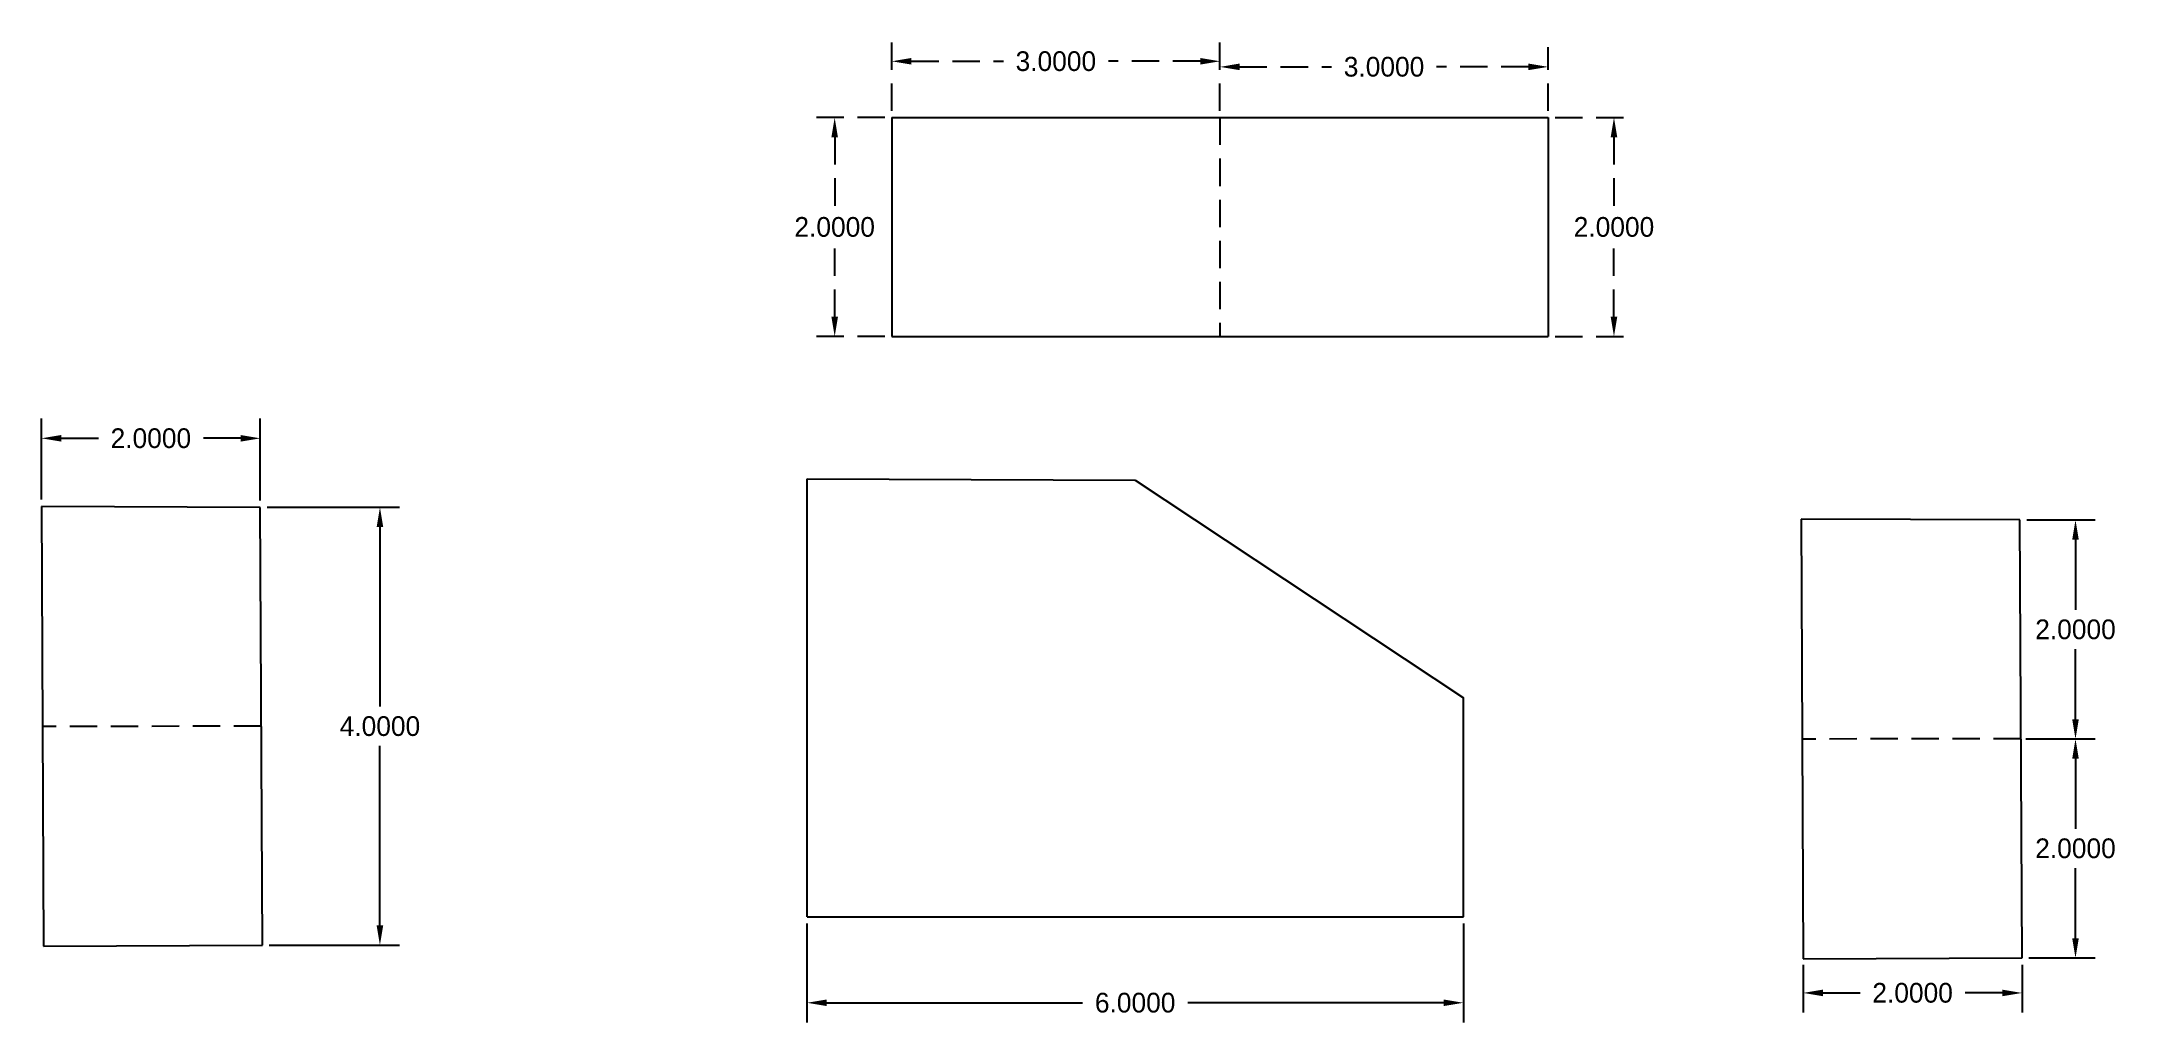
# Model space of a CAD drawing. Header units: inches. Extents: x 18.8 to 37.7, y 27.2 to 36.2.
import ezdxf

# ---------------------------------------------------------------- set-up
doc = ezdxf.new("R2010")
doc.units = ezdxf.units.IN
doc.header["$MEASUREMENT"] = 0
doc.linetypes.add('HIDDEN', pattern=[0.375, 0.25, -0.125])
doc.dimstyles.get("Standard").update_dxf_attribs({"dimtxt": 0.18, "dimasz": 0.18, "dimexe": 0.18, "dimexo": 0.0625, "dimgap": 0.09, "dimtad": 0, "dimtih": 1, "dimtoh": 1, "dimdec": 4, "dimzin": 0, "dimdsep": 46, "dimtxsty": 'Standard', "dimcen": 0.09, "dimadec": 0, "dimazin": 0, "dimtfac": 1, "dimtdec": 4, "dimtofl": 0, "dimtmove": 0, "dimatfit": 3, "dimfxl": 1, "dimtolj": 1, "dimtzin": 0, "dimarcsym": 0})

# ---------------------------------------------------------------- blocks, each defined once
blk = doc.blocks.new('*D1')
at = {"color": 0, "linetype": 'HIDDEN', "lineweight": -2}
for p, q in [((26.536, 35.575), (26.536, 36.207)), ((29.536, 35.575), (29.536, 36.207)), ((26.716, 36.027), (27.556, 36.027)), ((29.356, 36.027), (28.516, 36.027))]:
    blk.add_line(p, q, dxfattribs=at)
at = {"color": 0, "linetype": 'HIDDEN'}
for points in [[(26.716, 36.057), (26.716, 35.997), (26.536, 36.027)], [(29.356, 36.057), (29.356, 35.997), (29.536, 36.027)]]:
    blk.add_solid(points, dxfattribs=at)
at = {"layer": 'Defpoints', "color": 0, "linetype": 'HIDDEN'}
for p in [(26.536, 36.027), (26.536, 35.513), (29.536, 35.513)]:
    blk.add_point(p, dxfattribs=at)
at = {"color": 0, "linetype": 'HIDDEN', "insert": (28.036, 36.027), "char_height": 0.18, "attachment_point": 5}
blk.add_mtext('\\A1;3.0000', dxfattribs=at)
blk = doc.blocks.new('*D2')
at = {"color": 0, "linetype": 'HIDDEN', "lineweight": -2}
for p, q in [((29.536, 35.575), (29.536, 36.156)), ((32.536, 35.575), (32.536, 36.156)), ((29.716, 35.976), (30.556, 35.976)), ((32.356, 35.976), (31.516, 35.976))]:
    blk.add_line(p, q, dxfattribs=at)
at = {"color": 0, "linetype": 'HIDDEN'}
for points in [[(29.716, 36.006), (29.716, 35.946), (29.536, 35.976)], [(32.356, 36.006), (32.356, 35.946), (32.536, 35.976)]]:
    blk.add_solid(points, dxfattribs=at)
at = {"layer": 'Defpoints', "color": 0, "linetype": 'HIDDEN'}
for p in [(32.536, 35.976), (29.536, 35.513), (32.536, 35.513)]:
    blk.add_point(p, dxfattribs=at)
at = {"color": 0, "linetype": 'HIDDEN', "insert": (31.036, 35.976), "char_height": 0.18, "attachment_point": 5}
blk.add_mtext('\\A1;3.0000', dxfattribs=at)
blk = doc.blocks.new('*D3')
at = {"color": 0, "linetype": 'HIDDEN', "lineweight": -2}
for p, q in [((26.474, 35.513), (25.834, 35.513)), ((26.014, 35.333), (26.014, 34.693)), ((26.014, 33.693), (26.014, 34.333)), ((26.474, 33.513), (25.834, 33.513))]:
    blk.add_line(p, q, dxfattribs=at)
at = {"color": 0, "linetype": 'HIDDEN'}
for points in [[(25.984, 35.333), (26.044, 35.333), (26.014, 35.513)], [(25.984, 33.693), (26.044, 33.693), (26.014, 33.513)]]:
    blk.add_solid(points, dxfattribs=at)
at = {"layer": 'Defpoints', "color": 0, "linetype": 'HIDDEN'}
for p in [(26.014, 35.513), (26.536, 35.513), (26.536, 33.513)]:
    blk.add_point(p, dxfattribs=at)
at = {"color": 0, "linetype": 'HIDDEN', "insert": (26.014, 34.513), "char_height": 0.18, "attachment_point": 5}
blk.add_mtext('\\A1;2.0000', dxfattribs=at)
blk = doc.blocks.new('*D4')
at = {"color": 0, "linetype": 'HIDDEN', "lineweight": -2}
for p, q in [((32.599, 35.513), (33.318, 35.513)), ((33.138, 35.333), (33.138, 34.693)), ((33.138, 33.693), (33.138, 34.333)), ((32.599, 33.513), (33.318, 33.513))]:
    blk.add_line(p, q, dxfattribs=at)
at = {"color": 0, "linetype": 'HIDDEN'}
for points in [[(33.108, 35.333), (33.168, 35.333), (33.138, 35.513)], [(33.108, 33.693), (33.168, 33.693), (33.138, 33.513)]]:
    blk.add_solid(points, dxfattribs=at)
at = {"layer": 'Defpoints', "color": 0, "linetype": 'HIDDEN'}
for p in [(32.536, 35.513), (33.138, 35.513), (32.536, 33.513)]:
    blk.add_point(p, dxfattribs=at)
at = {"color": 0, "linetype": 'HIDDEN', "insert": (33.138, 34.513), "char_height": 0.18, "attachment_point": 5}
blk.add_mtext('\\A1;2.0000', dxfattribs=at)
blk = doc.blocks.new('*D5')
at = {"color": 0, "lineweight": -2}
for p, q in [((20.826, 31.953), (22.037, 31.953)), ((21.857, 31.773), (21.857, 30.133)), ((21.857, 28.133), (21.857, 29.773)), ((20.845, 27.953), (22.037, 27.953))]:
    blk.add_line(p, q, dxfattribs=at)
at = {"color": 0}
for points in [[(21.827, 31.773), (21.887, 31.773), (21.857, 31.953)], [(21.827, 28.133), (21.887, 28.133), (21.857, 27.953)]]:
    blk.add_solid(points, dxfattribs=at)
at = {"layer": 'Defpoints', "color": 0}
for p in [(20.763, 31.953), (20.782, 27.953), (21.857, 27.953)]:
    blk.add_point(p, dxfattribs=at)
at = {"color": 0, "insert": (21.857, 29.953), "char_height": 0.18, "attachment_point": 5}
blk.add_mtext('\\A1;4.0000', dxfattribs=at)
blk = doc.blocks.new('*D6')
at = {"color": 0, "lineweight": -2}
for p, q in [((18.763, 32.023), (18.763, 32.763)), ((20.763, 32.015), (20.763, 32.763)), ((18.943, 32.583), (19.283, 32.583)), ((20.583, 32.583), (20.243, 32.583))]:
    blk.add_line(p, q, dxfattribs=at)
at = {"color": 0}
for points in [[(18.943, 32.613), (18.943, 32.553), (18.763, 32.583)], [(20.583, 32.613), (20.583, 32.553), (20.763, 32.583)]]:
    blk.add_solid(points, dxfattribs=at)
at = {"layer": 'Defpoints', "color": 0}
for p in [(20.763, 32.583), (18.763, 31.96), (20.763, 31.953)]:
    blk.add_point(p, dxfattribs=at)
at = {"color": 0, "insert": (19.763, 32.583), "char_height": 0.18, "attachment_point": 5}
blk.add_mtext('\\A1;2.0000', dxfattribs=at)
blk = doc.blocks.new('*D7')
at = {"color": 0, "lineweight": -2}
for p, q in [((25.761, 28.151), (25.761, 27.247)), ((31.761, 28.151), (31.761, 27.247)), ((25.941, 27.427), (28.281, 27.427)), ((31.581, 27.427), (29.241, 27.427))]:
    blk.add_line(p, q, dxfattribs=at)
at = {"color": 0}
for points in [[(25.941, 27.457), (25.941, 27.397), (25.761, 27.427)], [(31.581, 27.457), (31.581, 27.397), (31.761, 27.427)]]:
    blk.add_solid(points, dxfattribs=at)
at = {"layer": 'Defpoints', "color": 0}
for p in [(25.761, 28.213), (31.761, 28.213), (25.761, 27.427)]:
    blk.add_point(p, dxfattribs=at)
at = {"color": 0, "insert": (28.761, 27.427), "char_height": 0.18, "attachment_point": 5}
blk.add_mtext('\\A1;6.0000', dxfattribs=at)
blk = doc.blocks.new('*D8')
at = {"color": 0, "lineweight": -2}
for p, q in [((36.911, 31.837), (37.537, 31.837)), ((37.357, 31.657), (37.357, 31.017)), ((37.357, 30.017), (37.357, 30.657)), ((36.904, 29.837), (37.537, 29.837))]:
    blk.add_line(p, q, dxfattribs=at)
at = {"color": 0}
for points in [[(37.327, 31.657), (37.387, 31.657), (37.357, 31.837)], [(37.327, 30.017), (37.387, 30.017), (37.357, 29.837)]]:
    blk.add_solid(points, dxfattribs=at)
at = {"layer": 'Defpoints', "color": 0}
for p in [(36.849, 31.837), (36.841, 29.837), (37.357, 29.837)]:
    blk.add_point(p, dxfattribs=at)
at = {"color": 0, "insert": (37.357, 30.837), "char_height": 0.18, "attachment_point": 5}
blk.add_mtext('\\A1;2.0000', dxfattribs=at)
blk = doc.blocks.new('*D9')
at = {"color": 0, "lineweight": -2}
for p, q in [((36.904, 29.837), (37.537, 29.837)), ((37.357, 29.657), (37.357, 29.017)), ((37.357, 28.017), (37.357, 28.657)), ((36.931, 27.837), (37.537, 27.837))]:
    blk.add_line(p, q, dxfattribs=at)
at = {"color": 0}
for points in [[(37.327, 29.657), (37.387, 29.657), (37.357, 29.837)], [(37.327, 28.017), (37.387, 28.017), (37.357, 27.837)]]:
    blk.add_solid(points, dxfattribs=at)
at = {"layer": 'Defpoints', "color": 0}
for p in [(36.841, 29.837), (37.357, 29.837), (36.868, 27.837)]:
    blk.add_point(p, dxfattribs=at)
at = {"color": 0, "insert": (37.357, 28.837), "char_height": 0.18, "attachment_point": 5}
blk.add_mtext('\\A1;2.0000', dxfattribs=at)
blk = doc.blocks.new('*D10')
at = {"color": 0, "lineweight": -2}
for p, q in [((34.868, 27.775), (34.868, 27.337)), ((36.868, 27.775), (36.868, 27.337)), ((35.048, 27.517), (35.388, 27.517)), ((36.688, 27.517), (36.348, 27.517))]:
    blk.add_line(p, q, dxfattribs=at)
at = {"color": 0}
for points in [[(35.048, 27.547), (35.048, 27.487), (34.868, 27.517)], [(36.688, 27.547), (36.688, 27.487), (36.868, 27.517)]]:
    blk.add_solid(points, dxfattribs=at)
at = {"layer": 'Defpoints', "color": 0}
for p in [(34.868, 27.837), (36.868, 27.837), (34.868, 27.517)]:
    blk.add_point(p, dxfattribs=at)
at = {"color": 0, "insert": (35.868, 27.517), "char_height": 0.18, "attachment_point": 5}
blk.add_mtext('\\A1;2.0000', dxfattribs=at)

msp = doc.modelspace()

# ---------------------------------------------------------------- linework, layer by layer
for p, q in [((26.536, 35.5128), (32.536, 35.5128)), ((26.536, 35.5128), (26.536, 33.5128)), ((32.536, 35.5128), (32.536, 33.5128)), ((26.536, 33.5128), (32.536, 33.5128)), ((25.76113, 28.2134), (25.76113, 32.2134)), ((25.76113, 32.2134), (28.7611, 32.20122)), ((28.7611, 32.20122), (31.76113, 30.2134)), ((20.76316, 31.95258), (18.76317, 31.96006)), ((18.76317, 31.96006), (18.78234, 27.94305)), ((20.78232, 27.95263), (20.76316, 31.95258)), ((36.84885, 31.83724), (34.84887, 31.84471)), ((34.84887, 31.84471), (34.86804, 27.82771)), ((36.86801, 27.83729), (36.84885, 31.83724)), ((31.76113, 28.2134), (31.76113, 30.2134)), ((25.76113, 28.2134), (31.76113, 28.2134)), ((18.78234, 27.94305), (20.78232, 27.95263)), ((34.86804, 27.82771), (36.86801, 27.83729))]:
    msp.add_line(p, q)
at = {"linetype": 'HIDDEN'}
for p, q in [((29.536, 35.5128), (29.536, 33.5128)), ((20.77274, 29.95261), (18.77276, 29.95155)), ((36.85843, 29.83726), (34.85845, 29.83621))]:
    msp.add_line(p, q, dxfattribs=at)

# ---------------------------------------------------------------- dimensions: what is measured, and where the dimension line sits
for base, p2, picture, middle in [((26.536, 36.02746), (26.536, 35.5128), '*D1', (28.036, 36.02746)), ((32.536, 35.97571), (32.536, 35.5128), '*D2', (31.036, 35.97571))]:
    dim = msp.add_linear_dim(base=base, p1=(29.536, 35.5128), p2=p2, dimstyle='Standard', dxfattribs=at)
    dim.commit()
    dim.dimension.update_dxf_attribs({"geometry": picture, "text_midpoint": middle})
for base, p1, p2, picture, middle in [((26.01366, 35.5128), (26.536, 33.5128), (26.536, 35.5128), '*D3', (26.01366, 34.5128)), ((33.13789, 35.5128), (32.536, 33.5128), (32.536, 35.5128), '*D4', (33.13789, 34.5128))]:
    dim = msp.add_linear_dim(base=base, p1=p1, p2=p2, angle=90, dimstyle='Standard', dxfattribs=at)
    dim.commit()
    dim.dimension.update_dxf_attribs({"geometry": picture, "text_midpoint": middle})
for base, p1, p2, picture, middle in [((20.76316, 32.58304), (18.76317, 31.96006), (20.76316, 31.95258), '*D6', (19.76317, 32.58304)), ((25.76113, 27.42712), (31.76113, 28.2134), (25.76113, 28.2134), '*D7', (28.76113, 27.42712)), ((34.86799, 27.51685), (36.86801, 27.83729), (34.86799, 27.83729), '*D10', (35.868, 27.51685))]:
    dim = msp.add_linear_dim(base=base, p1=p1, p2=p2, dimstyle='Standard')
    dim.commit()
    dim.dimension.update_dxf_attribs({"geometry": picture, "text_midpoint": middle})
for base, p1, p2, picture, middle in [((21.857146, 27.952629), (20.763159, 31.952583), (20.78232, 27.952629), '*D5', (21.857146, 29.952606)), ((37.35699, 29.83726), (36.84885, 31.83724), (36.84138, 29.83726), '*D8', (37.35699, 30.83725)), ((37.35699, 29.83726), (36.86801, 27.83729), (36.84138, 29.83726), '*D9', (37.35699, 28.83727))]:
    dim = msp.add_linear_dim(base=base, p1=p1, p2=p2, angle=90, dimstyle='Standard')
    dim.commit()
    dim.dimension.update_dxf_attribs({"geometry": picture, "text_midpoint": middle})

doc.saveas('drawing.dxf')
